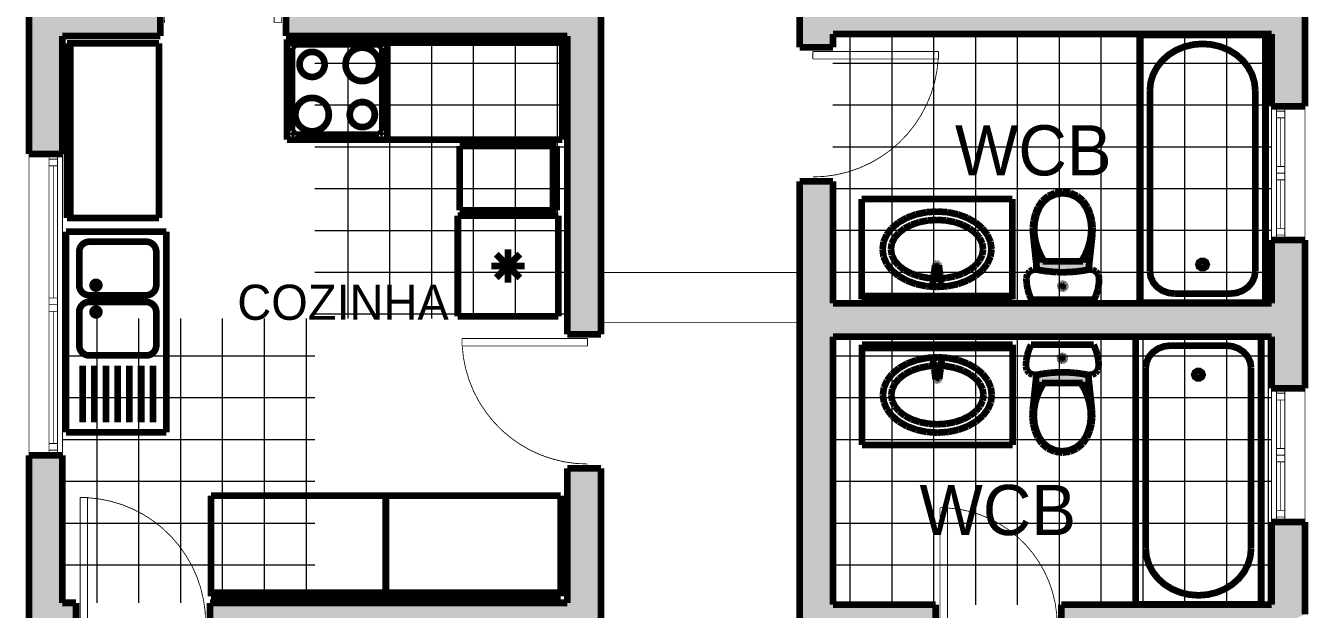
# Model space of a CAD drawing. Extents: x -27.1 to 14.4, y -13.6 to 27.5.
# Drawn here: x 4.32 to 11.99, y 4.98 to 8.47 of the extents above; entities that cross this region are included whole.
import ezdxf

# ---------------------------------------------------------------- set-up
doc = ezdxf.new("R2010")
doc.units = 0
doc.header["$MEASUREMENT"] = 0
for name, color, linetype, lineweight, plot in [('CLOSET', 7, 'Continuous', 0, False), ('MOBILIARIO', 7, 'Continuous', 0, False), ('MUROS_EXTERIORES', 7, 'Continuous', 0, False), ('TEXTO', 7, 'Continuous', 0, False), ('TRAMAS', 7, 'Continuous', 0, False)]:
    doc.layers.add(name, color=color, linetype=linetype, lineweight=lineweight, plot=plot)
pattern_1 = [(0, (0, 0), (0, 0.25), []), (90, (0, 0), (-0.25, 0), [])]

# ---------------------------------------------------------------- blocks, each defined once
blk = doc.blocks.new('FILL_1')
at = {"layer": 'TRAMAS', "linetype": 'Continuous'}
h = blk.add_hatch(dxfattribs=at)
h.set_pattern_fill('BALDOSA_CERAMICA', color=251, scale=0.25, style=0)
h.set_pattern_definition(pattern_1)
h.paths.add_polyline_path([(9.1472, 5.0121), (9.1472, 6.6142), (11.7677, 6.6142), (11.7677, 5.0121)], flags=0)
blk = doc.blocks.new('FILL_2')
at = {"layer": 'TRAMAS', "linetype": 'Continuous'}
h = blk.add_hatch(dxfattribs=at)
h.set_pattern_fill('BALDOSA_CERAMICA', color=251, scale=0.25, style=0)
h.set_pattern_definition(pattern_1)
h.paths.add_polyline_path([(11.7677, 8.4231), (11.7677, 6.8142), (9.1472, 6.8142), (9.1472, 8.4231)], flags=0)
blk = doc.blocks.new('FILL_5')
at = {"layer": 'TRAMAS', "linetype": 'Continuous'}
h = blk.add_hatch(dxfattribs=at)
h.set_pattern_fill('BALDOSA_CERAMICA', color=251, scale=0.25, style=0)
h.set_pattern_definition(pattern_1)
h.paths.add_polyline_path([(6.0501, 6.7231), (4.5429, 6.7231), (4.5429, 5.0231), (6.0501, 5.0231)], flags=0)
blk = doc.blocks.new('V2_BATIENTE_65_1')
at = {"color": 7, "linetype": 'Continuous', "const_width": 0.005}
for points in [[(0.4, 0), (-0.4, 0)], [(-0.4, 0), (-0.4, -0.05)], [(-0.37, 0), (-0.37, -0.05)], [(-0.33, -0.05), (-0.33, 0)], [(-0.04, 0), (-0.04, -0.0508)], [(0, 0), (0, -0.05)], [(0.04, 0), (0.04, -0.0508)], [(0.33, -0.05), (0.33, 0)], [(0.37, 0), (0.37, -0.05)], [(0.4, -0.05), (0.4, 0)], [(-0.4, -0.05), (0.4, -0.05)], [(-0.33, -0.025), (-0.04, -0.025)], [(0.33, -0.025), (0.04, -0.025)]]:
    blk.add_lwpolyline(points, dxfattribs=at)
blk = doc.blocks.new('V2_BATIENTE_65_2')
at = {"color": 7, "linetype": 'Continuous', "const_width": 0.005}
for points in [[(0.4, 0), (-0.4, 0)], [(-0.4, 0), (-0.4, -0.05)], [(-0.37, 0), (-0.37, -0.05)], [(-0.33, -0.05), (-0.33, 0)], [(-0.04, 0), (-0.04, -0.0508)], [(0, 0), (0, -0.05)], [(0.04, 0), (0.04, -0.0508)], [(0.33, -0.05), (0.33, 0)], [(0.37, 0), (0.37, -0.05)], [(0.4, -0.05), (0.4, 0)], [(-0.4, -0.05), (0.4, -0.05)], [(-0.33, -0.025), (-0.04, -0.025)], [(0.33, -0.025), (0.04, -0.025)]]:
    blk.add_lwpolyline(points, dxfattribs=at)
blk = doc.blocks.new('WALL_1', base_point=(11.8677, 4.9121))
at = {"layer": 'MUROS_EXTERIORES', "linetype": 'Continuous'}
for points in [[(11.9677, 11.236), (11.7677, 11.036), (11.7677, 7.9922), (11.9677, 7.9922)], [(11.9677, 7.1922), (11.7677, 7.1922), (11.7677, 6.3062), (11.9677, 6.3062)], [(11.9677, 5.5062), (11.7677, 5.5062), (11.7677, 4.8706), (11.9677, 4.9537)]]:
    blk.add_hatch(color=254, dxfattribs=at).paths.add_polyline_path(points, flags=0)
at = {"color": 5, "linetype": 'Continuous', "const_width": 0.04}
for points in [[(11.9677, 7.9922), (11.9677, 11.236)], [(11.7677, 8.4231), (11.7677, 7.9922)], [(11.7677, 7.9922), (11.9677, 7.9922)], [(11.7677, 7.1922), (11.9677, 7.1922)], [(11.7677, 7.1922), (11.7677, 6.8142)], [(11.9677, 6.3062), (11.9677, 7.1922)], [(11.7677, 6.6142), (11.7677, 6.3062)], [(11.7677, 6.3062), (11.9677, 6.3062)], [(11.7677, 5.5062), (11.9677, 5.5062)], [(11.7677, 5.5062), (11.7677, 5.0121)], [(11.9677, 4.9537), (11.9677, 5.5062)]]:
    blk.add_lwpolyline(points, dxfattribs=at)
at = {"color": 7, "linetype": 'Continuous', "const_width": 0.005}
for points in [[(11.7677, 7.9922), (11.7677, 7.1922)], [(11.9677, 7.1922), (11.9677, 7.9922)], [(11.7677, 6.3062), (11.7677, 5.5062)], [(11.9677, 5.5062), (11.9677, 6.3062)]]:
    blk.add_lwpolyline(points, dxfattribs=at)
at = {"xscale": -1, "rotation": 270}
blk.add_blockref('V2_BATIENTE_65_2', (11.8477, 7.5922), dxfattribs=at)
at = {"rotation": 270}
blk.add_blockref('V2_BATIENTE_65_1', (11.8477, 5.9062), dxfattribs=at)
blk = doc.blocks.new('PUERTA_1_M_65_1')
at = {"color": 0, "linetype": 'Continuous', "const_width": 0.005}
blk.add_lwpolyline([(0.3056, 0.6986, 0.395759), (-0.35, 0, 0.395759)], format="xyb", dxfattribs=at)
for points in [[(0.35, 0.7), (0.3055, 0.7)], [(0.3055, 0), (0.3055, 0.7)], [(0.35, 0), (0.35, 0.7)], [(0.35, 0), (0.3055, 0)]]:
    blk.add_lwpolyline(points, dxfattribs=at)
blk = doc.blocks.new('WALL_2', base_point=(6.0226, 8.5119))
at = {"layer": 'MUROS_EXTERIORES', "linetype": 'Continuous'}
for points in [[(4.3429, 8.6119), (4.5429, 8.4119), (5.1271, 8.4119), (5.1271, 8.6119)], [(5.8779, 8.6119), (5.8779, 8.4119), (6.1226, 8.4119), (5.9226, 8.6119)]]:
    blk.add_hatch(color=254, dxfattribs=at).paths.add_polyline_path(points, flags=0)
at = {"color": 5, "linetype": 'Continuous', "const_width": 0.04}
for points in [[(5.1271, 8.6119), (4.3429, 8.6119)], [(5.1271, 8.4119), (5.1271, 8.6119)], [(5.8779, 8.4119), (5.8779, 8.6119)], [(5.9226, 8.6119), (5.8779, 8.6119)], [(4.5429, 8.4119), (5.1271, 8.4119)], [(5.8779, 8.4119), (6.1226, 8.4119)]]:
    blk.add_lwpolyline(points, dxfattribs=at)
at = {"color": 7}
blk.add_blockref('PUERTA_1_M_65_1', (5.5025, 8.4919), dxfattribs=at)
blk = doc.blocks.new('WALL_3', base_point=(6.0226, 11.136))
at = {"layer": 'MUROS_EXTERIORES', "linetype": 'Continuous'}
blk.add_hatch(color=254, dxfattribs=at).paths.add_polyline_path([(5.9226, 11.236), (5.9226, 8.6119), (6.1226, 8.4119), (6.1226, 11.036)], flags=0)
at = {"color": 5, "linetype": 'Continuous', "const_width": 0.04}
for points in [[(5.9226, 11.236), (5.9226, 8.6119)], [(6.1226, 8.6119), (6.1226, 11.036)]]:
    blk.add_lwpolyline(points, dxfattribs=at)
blk = doc.blocks.new('WALL_5', base_point=(9.0472, 8.5231))
at = {"layer": 'MUROS_EXTERIORES', "linetype": 'Continuous'}
blk.add_hatch(color=254, dxfattribs=at).paths.add_polyline_path([(9.1472, 8.4231), (11.7677, 8.4231), (11.7677, 8.6231), (9.1472, 8.6231)], flags=0)
at = {"color": 5, "linetype": 'Continuous', "const_width": 0.04}
for points in [[(11.7677, 8.6231), (9.1472, 8.6231)], [(9.1472, 8.4231), (11.7677, 8.4231)]]:
    blk.add_lwpolyline(points, dxfattribs=at)
blk = doc.blocks.new('WALL_6', base_point=(9.0472, 6.7142))
at = {"layer": 'MUROS_EXTERIORES', "linetype": 'Continuous'}
blk.add_hatch(color=254, dxfattribs=at).paths.add_polyline_path([(9.1472, 6.6142), (11.7677, 6.6142), (11.7677, 6.8142), (9.1472, 6.8142)], flags=0)
at = {"color": 5, "linetype": 'Continuous', "const_width": 0.04}
for points in [[(11.7677, 6.8142), (9.1472, 6.8142)], [(9.1472, 6.6142), (11.7677, 6.6142)]]:
    blk.add_lwpolyline(points, dxfattribs=at)
blk = doc.blocks.new('PUERTA_1_M_65_3')
at = {"color": 0, "linetype": 'Continuous', "const_width": 0.005}
blk.add_lwpolyline([(0.3306, 0.7487, 0.396979), (-0.375, 0, 0.396979)], format="xyb", dxfattribs=at)
for points in [[(0.375, 0.75), (0.3306, 0.75)], [(0.3306, 0), (0.3306, 0.75)], [(0.375, 0), (0.375, 0.75)], [(0.375, 0), (0.3306, 0)]]:
    blk.add_lwpolyline(points, dxfattribs=at)
blk = doc.blocks.new('WALL_10', base_point=(9.0472, 11.136))
at = {"layer": 'MUROS_EXTERIORES', "linetype": 'Continuous'}
for points in [[(8.9472, 8.3447), (9.1472, 8.3447), (9.1472, 8.6521), (8.9472, 8.6521)], [(8.9472, 4.7114), (9.1472, 4.9114), (9.1472, 7.5439), (8.9472, 7.5439)]]:
    blk.add_hatch(color=254, dxfattribs=at).paths.add_polyline_path(points, flags=0)
at = {"color": 5, "linetype": 'Continuous', "const_width": 0.04}
for points in [[(8.9472, 8.6521), (8.9472, 8.3447)], [(9.1472, 8.3447), (9.1472, 8.4231)], [(9.1472, 8.3447), (8.9472, 8.3447)], [(9.1472, 7.5439), (8.9472, 7.5439)], [(8.9472, 7.5439), (8.9472, 4.7114)], [(9.1472, 6.8142), (9.1472, 7.5439)], [(9.1472, 5.0121), (9.1472, 6.6142)]]:
    blk.add_lwpolyline(points, dxfattribs=at)
at = {"color": 7, "xscale": -1, "rotation": 270}
blk.add_blockref('PUERTA_1_M_65_3', (9.0272, 7.9443), dxfattribs=at)
blk = doc.blocks.new('V2_BATIENTE_65_6')
at = {"color": 7, "linetype": 'Continuous', "const_width": 0.005}
for points in [[(0.9, 0), (-0.9, 0)], [(-0.9, 0), (-0.9, -0.05)], [(-0.87, 0), (-0.87, -0.05)], [(-0.83, -0.05), (-0.83, 0)], [(-0.04, 0), (-0.04, -0.0508)], [(0, 0), (0, -0.05)], [(0.04, 0), (0.04, -0.0508)], [(0.83, -0.05), (0.83, 0)], [(0.87, 0), (0.87, -0.05)], [(0.9, -0.05), (0.9, 0)], [(-0.9, -0.05), (0.9, -0.05)], [(-0.83, -0.025), (-0.04, -0.025)], [(0.83, -0.025), (0.04, -0.025)]]:
    blk.add_lwpolyline(points, dxfattribs=at)
blk = doc.blocks.new('WALL_12', base_point=(4.4429, 8.5119))
at = {"layer": 'MUROS_EXTERIORES', "linetype": 'Continuous'}
for points in [[(4.3429, 7.7057), (4.5429, 7.7057), (4.5429, 8.4119), (4.3429, 8.6119)], [(4.3429, 4.3308), (4.5429, 4.3308), (4.5429, 5.9057), (4.3429, 5.9057)]]:
    blk.add_hatch(color=254, dxfattribs=at).paths.add_polyline_path(points, flags=0)
at = {"color": 5, "linetype": 'Continuous', "const_width": 0.04}
for points in [[(4.3429, 8.6119), (4.3429, 7.7057)], [(4.5429, 7.7057), (4.5429, 8.4119)], [(4.5429, 7.7057), (4.3429, 7.7057)], [(4.5429, 5.9057), (4.3429, 5.9057)], [(4.3429, 5.9057), (4.3429, 4.3308)], [(4.5429, 5.0231), (4.5429, 5.9057)]]:
    blk.add_lwpolyline(points, dxfattribs=at)
at = {"color": 7, "linetype": 'Continuous', "const_width": 0.005}
for points in [[(4.3429, 7.7057), (4.3429, 5.9057)], [(4.5429, 5.9057), (4.5429, 7.7057)]]:
    blk.add_lwpolyline(points, dxfattribs=at)
at = {"xscale": -1, "rotation": 90}
blk.add_blockref('V2_BATIENTE_65_6', (4.4629, 6.8057), dxfattribs=at)
blk = doc.blocks.new('WALL_19', base_point=(6.0226, 8.5119))
at = {"layer": 'MUROS_EXTERIORES', "linetype": 'Continuous'}
blk.add_hatch(color=254, dxfattribs=at).paths.add_polyline_path([(6.1226, 8.4119), (7.5603, 8.4119), (7.7603, 8.6119), (6.1226, 8.6119)], flags=0)
at = {"color": 5, "linetype": 'Continuous', "const_width": 0.04}
for points in [[(7.7603, 8.6119), (6.1226, 8.6119)], [(6.1226, 8.4119), (7.5603, 8.4119)]]:
    blk.add_lwpolyline(points, dxfattribs=at)
blk = doc.blocks.new('PUERTA_1_M_65_5')
at = {"color": 0, "linetype": 'Continuous', "const_width": 0.005}
blk.add_lwpolyline([(0.3306, 0.7487, 0.396979), (-0.375, 0, 0.396979)], format="xyb", dxfattribs=at)
for points in [[(0.375, 0.75), (0.3306, 0.75)], [(0.3306, 0), (0.3306, 0.75)], [(0.375, 0), (0.375, 0.75)], [(0.375, 0), (0.3306, 0)]]:
    blk.add_lwpolyline(points, dxfattribs=at)
blk = doc.blocks.new('WALL_20', base_point=(7.6603, 4.9231))
at = {"layer": 'MUROS_EXTERIORES', "linetype": 'Continuous'}
for points in [[(4.5429, 5.0231), (4.5429, 4.8231), (4.6231, 4.8231), (4.6231, 5.0231)], [(5.4239, 5.0231), (5.4239, 4.8231), (7.5603, 4.8231), (7.5603, 5.0231)]]:
    blk.add_hatch(color=254, dxfattribs=at).paths.add_polyline_path(points, flags=0)
at = {"color": 5, "linetype": 'Continuous', "const_width": 0.04}
for points in [[(4.6231, 5.0231), (4.5429, 5.0231)], [(4.6231, 4.8231), (4.6231, 5.0231)], [(5.4239, 4.8231), (5.4239, 5.0231)], [(7.5603, 5.0231), (5.4239, 5.0231)], [(4.5429, 4.8231), (4.6231, 4.8231)], [(5.4239, 4.8231), (7.5603, 4.8231)]]:
    blk.add_lwpolyline(points, dxfattribs=at)
at = {"color": 7, "xscale": -1}
blk.add_blockref('PUERTA_1_M_65_5', (5.0235, 4.9031), dxfattribs=at)
blk = doc.blocks.new('PUERTA_1_M_65_7')
at = {"color": 0, "linetype": 'Continuous', "const_width": 0.005}
blk.add_lwpolyline([(0.3056, 0.6986, 0.395759), (-0.35, 0, 0.395759)], format="xyb", dxfattribs=at)
for points in [[(0.35, 0.7), (0.3055, 0.7)], [(0.3055, 0), (0.3055, 0.7)], [(0.35, 0), (0.35, 0.7)], [(0.35, 0), (0.3055, 0)]]:
    blk.add_lwpolyline(points, dxfattribs=at)
blk = doc.blocks.new('WALL_25', base_point=(11.8677, 4.9121))
at = {"layer": 'MUROS_EXTERIORES', "linetype": 'Continuous'}
for points in [[(9.1472, 5.0121), (9.1472, 4.8121), (9.7615, 4.8121), (9.7615, 5.0121)], [(10.5123, 5.0121), (10.5123, 4.8121), (11.8264, 4.8121), (11.7677, 5.0121)]]:
    blk.add_hatch(color=254, dxfattribs=at).paths.add_polyline_path(points, flags=0)
at = {"color": 5, "linetype": 'Continuous', "const_width": 0.04}
for points in [[(9.7615, 5.0121), (9.1472, 5.0121)], [(9.7615, 4.8121), (9.7615, 5.0121)], [(10.5123, 4.8121), (10.5123, 5.0121)], [(11.7677, 5.0121), (10.5123, 5.0121)], [(9.1472, 4.8121), (9.7615, 4.8121)], [(10.5123, 4.8121), (11.0768, 4.8121)], [(11.1768, 4.8121), (11.8264, 4.8121)]]:
    blk.add_lwpolyline(points, dxfattribs=at)
at = {"color": 7, "xscale": -1}
blk.add_blockref('PUERTA_1_M_65_7', (10.1369, 4.8921), dxfattribs=at)
blk = doc.blocks.new('PUERTA_1_M_65_8')
at = {"color": 0, "linetype": 'Continuous', "const_width": 0.005}
blk.add_lwpolyline([(0.3306, 0.7487, 0.396979), (-0.375, 0, 0.396979)], format="xyb", dxfattribs=at)
for points in [[(0.375, 0.75), (0.3306, 0.75)], [(0.3306, 0), (0.3306, 0.75)], [(0.375, 0), (0.375, 0.75)], [(0.375, 0), (0.3306, 0)]]:
    blk.add_lwpolyline(points, dxfattribs=at)
blk = doc.blocks.new('WALL_29', base_point=(7.6603, 8.5119))
at = {"layer": 'MUROS_EXTERIORES', "linetype": 'Continuous'}
for points in [[(7.5603, 6.6286), (7.7603, 6.6286), (7.7603, 8.6119), (7.5603, 8.4119)], [(7.5603, 3.9958), (7.7603, 3.9958), (7.7603, 5.8278), (7.5603, 5.8278)]]:
    blk.add_hatch(color=254, dxfattribs=at).paths.add_polyline_path(points, flags=0)
at = {"color": 5, "linetype": 'Continuous', "const_width": 0.04}
for points in [[(7.7603, 6.6286), (7.7603, 8.6119)], [(7.5603, 8.4119), (7.5603, 6.6286)], [(7.7603, 6.6286), (7.5603, 6.6286)], [(7.7603, 5.8278), (7.5603, 5.8278)], [(7.5603, 5.8278), (7.5603, 5.0231)], [(7.7603, 3.9958), (7.7603, 5.8278)]]:
    blk.add_lwpolyline(points, dxfattribs=at)
at = {"color": 7, "rotation": 89.99999999999999}
blk.add_blockref('PUERTA_1_M_65_8', (7.6803, 6.2282), dxfattribs=at)

msp = doc.modelspace()

# ---------------------------------------------------------------- hatches: boundary and pattern name
at = {"layer": 'MOBILIARIO', "linetype": 'Continuous'}
for points in [[(10.6409, 7.064), (10.6619, 7.1016), (10.6784, 7.1413), (10.6902, 7.1826), (10.6972, 7.225), (10.6747, 7.015), (10.6364, 7.0082), (10.5979, 7.0034), (10.5591, 7.0005), (10.5202, 6.9995), (10.4814, 7.0005), (10.4426, 7.0034), (10.404, 7.0082), (10.3657, 7.015), (10.3432, 7.225), (10.3502, 7.1826), (10.3621, 7.1413), (10.3786, 7.1016), (10.3995, 7.064)], [(10.397, 6.3371), (10.376, 6.2995), (10.3595, 6.2598), (10.3477, 6.2184), (10.3407, 6.176), (10.3632, 6.386), (10.4015, 6.3928), (10.44, 6.3977), (10.4788, 6.4006), (10.5177, 6.4016), (10.5565, 6.4006), (10.5953, 6.3977), (10.6339, 6.3928), (10.6722, 6.386), (10.6947, 6.176), (10.6876, 6.2184), (10.6758, 6.2598), (10.6593, 6.2995), (10.6384, 6.3371)]]:
    msp.add_hatch(color=0, dxfattribs=at).paths.add_polyline_path(points, flags=0)

# ---------------------------------------------------------------- linework, layer by layer
at = {"color": 0, "linetype": 'Continuous', "const_width": 0.04}
for points in [[(10.9806, 6.8183), (10.9806, 8.4183)], [(10.9806, 8.4183), (11.7306, 8.4183)], [(11.7306, 6.8183), (11.7306, 8.4183)], [(4.5703, 7.3234), (4.5703, 8.3688)], [(5.1203, 8.3688), (4.5703, 8.3688)], [(4.5903, 7.3234), (4.5903, 8.3688)], [(5.1203, 7.3234), (5.1203, 8.3688)], [(5.8846, 8.3921), (6.4846, 8.3921)], [(5.8846, 7.7921), (5.8846, 8.3921)], [(5.8846, 8.3721), (6.4846, 8.3721)], [(5.9346, 8.3621), (5.9146, 8.3421)], [(5.9146, 8.3421), (5.9146, 7.8421)], [(6.4346, 8.3621), (5.9346, 8.3621)], [(6.4546, 8.3421), (6.4346, 8.3621)], [(6.4546, 7.8421), (6.4546, 8.3421)], [(6.4846, 8.3921), (7.53, 8.3921)], [(6.4846, 7.7921), (6.4846, 8.3921)], [(6.4846, 7.7921), (6.4846, 8.3921)], [(6.4846, 8.3721), (7.53, 8.3721)], [(7.53, 7.7921), (7.53, 8.3921)], [(11.6706, 8.085), (11.6658, 8.1336), (11.6516, 8.1807), (11.6284, 8.225), (11.5969, 8.265), (11.558, 8.2995), (11.5131, 8.3275), (11.4633, 8.3481), (11.4103, 8.3607), (11.3556, 8.365), (11.3009, 8.3607), (11.2478, 8.3481), (11.1981, 8.3275), (11.1531, 8.2995), (11.1143, 8.265), (11.0828, 8.225), (11.0596, 8.1807), (11.0453, 8.1336), (11.0406, 8.085)], [(11.0406, 8.085), (11.0406, 7.005)], [(11.6706, 8.085), (11.6706, 7.005)], [(5.9146, 7.8421), (5.9346, 7.8221)], [(5.9346, 7.8221), (6.4346, 7.8221)], [(6.4346, 7.8221), (6.4546, 7.8421)], [(5.8846, 7.7921), (6.4846, 7.7921)], [(6.4846, 7.7921), (7.53, 7.7921)], [(6.9157, 7.754), (6.9157, 7.3697)], [(6.9157, 7.754), (7.495, 7.754)], [(7.475, 7.754), (7.475, 7.3697)], [(7.495, 7.754), (7.495, 7.3697)], [(10.2187, 7.4373), (9.3187, 7.4373)], [(9.3187, 7.4373), (9.3187, 6.8373)], [(10.2187, 7.4373), (9.3187, 7.4373)], [(9.3187, 7.4373), (9.3187, 6.8373)], [(10.2187, 7.4373), (10.2187, 6.8373)], [(10.2187, 7.4373), (10.2187, 6.8373)], [(10.3981, 7.426), (10.3724, 7.3883)], [(10.404, 7.4207), (10.3795, 7.3848)], [(10.4332, 7.4552), (10.3981, 7.426)], [(10.4374, 7.4485), (10.404, 7.4207)], [(10.475, 7.4737), (10.4332, 7.4552)], [(10.4772, 7.4661), (10.4374, 7.4485)], [(10.5202, 7.48), (10.475, 7.4737)], [(10.5202, 7.4721), (10.4772, 7.4661)], [(10.5654, 7.4737), (10.5202, 7.48)], [(10.5633, 7.4661), (10.5202, 7.4721)], [(10.603, 7.4485), (10.5633, 7.4661)], [(10.6072, 7.4552), (10.5654, 7.4737)], [(10.6364, 7.4207), (10.603, 7.4485)], [(10.6423, 7.426), (10.6072, 7.4552)], [(10.6609, 7.3848), (10.6364, 7.4207)], [(10.668, 7.3883), (10.6423, 7.426)], [(6.9157, 7.3697), (7.495, 7.3697)], [(9.644, 7.3456), (9.5877, 7.3248)], [(9.7051, 7.3585), (9.644, 7.3456)], [(9.7687, 7.3628), (9.7051, 7.3585)], [(9.8322, 7.3585), (9.7687, 7.3628)], [(9.8934, 7.3456), (9.8322, 7.3585)], [(9.9497, 7.3248), (9.8934, 7.3456)], [(10.3565, 7.3495), (10.3462, 7.3088)], [(10.364, 7.347), (10.354, 7.3074)], [(10.3724, 7.3883), (10.3565, 7.3495)], [(10.3795, 7.3848), (10.364, 7.347)], [(10.6764, 7.347), (10.6609, 7.3848)], [(10.684, 7.3495), (10.668, 7.3883)], [(10.6865, 7.3074), (10.6764, 7.347)], [(10.6943, 7.3088), (10.684, 7.3495)], [(5.1203, 7.3234), (4.5703, 7.3234)], [(6.9054, 7.3369), (6.9054, 6.7369)], [(7.5054, 7.3369), (6.9054, 7.3369)], [(7.5054, 6.7369), (7.5054, 7.3369)], [(9.4978, 7.2626), (9.4677, 7.2236)], [(9.5383, 7.2968), (9.4978, 7.2626)], [(9.5877, 7.3248), (9.5383, 7.2968)], [(9.5738, 7.2613), (9.6155, 7.2831)], [(9.6155, 7.2831), (9.6632, 7.2993)], [(9.6632, 7.2993), (9.7149, 7.3093)], [(9.7149, 7.3093), (9.7687, 7.3127)], [(9.7687, 7.3127), (9.8225, 7.3093)], [(9.8225, 7.3093), (9.8742, 7.2993)], [(9.8742, 7.2993), (9.9218, 7.2831)], [(9.9218, 7.2831), (9.9636, 7.2613)], [(9.9991, 7.2968), (9.9497, 7.3248)], [(10.0396, 7.2626), (9.9991, 7.2968)], [(10.0697, 7.2236), (10.0396, 7.2626)], [(10.3462, 7.3088), (10.3417, 7.267)], [(10.3417, 7.267), (10.3432, 7.225)], [(10.354, 7.3074), (10.3497, 7.2667)], [(10.3497, 7.2667), (10.3511, 7.2259)], [(10.6908, 7.2667), (10.6865, 7.3074)], [(10.6893, 7.2259), (10.6908, 7.2667)], [(10.6987, 7.267), (10.6943, 7.3088)], [(10.6972, 7.225), (10.6987, 7.267)], [(4.5632, 7.242), (5.1632, 7.242)], [(4.5632, 6.042), (4.5632, 7.242)], [(5.1632, 7.242), (5.1632, 6.042)], [(9.4677, 7.2236), (9.4492, 7.1813)], [(9.4983, 7.1715), (9.514, 7.2044)], [(9.514, 7.2044), (9.5395, 7.2347)], [(9.5395, 7.2347), (9.5738, 7.2613)], [(9.9636, 7.2613), (9.9979, 7.2347)], [(9.9979, 7.2347), (10.0234, 7.2044)], [(10.0234, 7.2044), (10.0391, 7.1715)], [(10.0882, 7.1813), (10.0697, 7.2236)], [(10.3432, 7.225), (10.3657, 7.015)], [(10.3432, 7.225), (10.3502, 7.1826)], [(10.3511, 7.2259), (10.3583, 7.1831)], [(10.6747, 7.015), (10.6972, 7.225)], [(10.6822, 7.1831), (10.6893, 7.2259)], [(10.6902, 7.1826), (10.6972, 7.225)], [(4.6432, 7.122), (4.6432, 6.922)], [(4.7032, 7.182), (5.0432, 7.182)], [(5.1032, 7.122), (5.1032, 6.922)], [(7.2054, 7.1369), (7.2054, 6.9369)], [(9.4492, 7.1813), (9.4437, 7.1373)], [(9.4437, 7.1373), (9.4492, 7.0933)], [(9.4937, 7.1373), (9.4983, 7.1715)], [(9.4983, 7.103), (9.4937, 7.1373)], [(10.0391, 7.1715), (10.0444, 7.1373)], [(10.0444, 7.1373), (10.0391, 7.103)], [(10.0945, 7.1373), (10.0882, 7.1813)], [(10.0882, 7.0933), (10.0945, 7.1373)], [(10.3502, 7.1826), (10.3621, 7.1413)], [(10.3583, 7.1831), (10.3704, 7.1415)], [(10.3621, 7.1413), (10.3786, 7.1016)], [(10.3704, 7.1415), (10.3874, 7.1016)], [(10.653, 7.1016), (10.67, 7.1415)], [(10.6619, 7.1016), (10.6784, 7.1413)], [(10.67, 7.1415), (10.6822, 7.1831)], [(10.6784, 7.1413), (10.6902, 7.1826)], [(7.1054, 7.0369), (7.3054, 7.0369)], [(7.1347, 7.1076), (7.2761, 6.9661)], [(7.2761, 7.1076), (7.1347, 6.9661)], [(9.4492, 7.0933), (9.4677, 7.051)], [(9.4677, 7.051), (9.4978, 7.012)], [(9.514, 7.0701), (9.4983, 7.103)], [(9.5395, 7.0398), (9.514, 7.0701)], [(9.5738, 7.0132), (9.5395, 7.0398)], [(9.7576, 7.0417), (9.751, 6.9889)], [(9.758, 7.0436), (9.7576, 7.0417)], [(9.7588, 7.0455), (9.758, 7.0436)], [(9.7599, 7.0472), (9.7588, 7.0455)], [(9.7613, 7.0487), (9.7599, 7.0472)], [(9.7629, 7.0499), (9.7613, 7.0487)], [(9.7647, 7.0507), (9.7629, 7.0499)], [(9.7667, 7.0513), (9.7647, 7.0507)], [(9.7687, 7.0515), (9.7667, 7.0513)], [(9.7707, 7.0513), (9.7687, 7.0515)], [(9.7726, 7.0507), (9.7707, 7.0513)], [(9.7745, 7.0499), (9.7726, 7.0507)], [(9.7761, 7.0487), (9.7745, 7.0499)], [(9.7775, 7.0472), (9.7761, 7.0487)], [(9.7786, 7.0455), (9.7775, 7.0472)], [(9.7794, 7.0436), (9.7786, 7.0455)], [(9.7798, 7.0417), (9.7794, 7.0436)], [(9.7864, 6.9889), (9.7798, 7.0417)], [(9.9979, 7.0398), (9.9636, 7.0132)], [(10.0234, 7.0701), (9.9979, 7.0398)], [(10.0391, 7.103), (10.0234, 7.0701)], [(10.0396, 7.012), (10.0697, 7.051)], [(10.0697, 7.051), (10.0882, 7.0933)], [(10.3786, 7.1016), (10.3995, 7.064)], [(10.3874, 7.1016), (10.409, 7.064)], [(10.3995, 7.064), (10.6409, 7.064)], [(10.6315, 7.064), (10.653, 7.1016)], [(10.6409, 7.064), (10.6619, 7.1016)], [(9.4978, 7.012), (9.5383, 6.9778)], [(9.5383, 6.9778), (9.5877, 6.9497)], [(9.6155, 6.9914), (9.5738, 7.0132)], [(9.6632, 6.9752), (9.6155, 6.9914)], [(9.7149, 6.9652), (9.6632, 6.9752)], [(9.6632, 6.9752), (9.7184, 6.965)], [(9.7687, 6.9619), (9.7149, 6.9652)], [(9.7477, 6.9792), (9.7448, 6.9389)], [(9.7477, 6.9785), (9.7448, 6.9383)], [(9.7483, 6.9828), (9.7477, 6.9792)], [(9.7483, 6.9821), (9.7477, 6.9785)], [(9.7495, 6.9863), (9.7483, 6.9828)], [(9.7495, 6.9856), (9.7483, 6.9821)], [(9.7513, 6.9895), (9.7495, 6.9863)], [(9.7513, 6.9888), (9.7495, 6.9856)], [(9.7537, 6.9923), (9.7513, 6.9895)], [(9.7537, 6.9916), (9.7513, 6.9888)], [(9.7565, 6.9947), (9.7537, 6.9923)], [(9.7565, 6.994), (9.7537, 6.9916)], [(9.7551, 6.9771), (9.7553, 6.9794)], [(9.7551, 6.9622), (9.7551, 6.9771)], [(9.7823, 6.9629), (9.7551, 6.9629)], [(9.7823, 6.9622), (9.7551, 6.9622)], [(9.7553, 6.9794), (9.7559, 6.9816)], [(9.7559, 6.9816), (9.7569, 6.9837)], [(9.7597, 6.9965), (9.7565, 6.9947)], [(9.7597, 6.9958), (9.7565, 6.994)], [(9.7569, 6.9837), (9.7583, 6.9857)], [(9.7583, 6.9857), (9.7599, 6.9873)], [(9.7632, 6.9978), (9.7597, 6.9965)], [(9.7632, 6.9971), (9.7597, 6.9958)], [(9.7599, 6.9873), (9.7619, 6.9887)], [(9.7619, 6.9887), (9.764, 6.9896)], [(9.7668, 6.9984), (9.7632, 6.9978)], [(9.7668, 6.9977), (9.7632, 6.9971)], [(9.764, 6.9896), (9.7663, 6.9902)], [(9.7663, 6.9902), (9.7687, 6.9904)], [(9.7705, 6.9984), (9.7668, 6.9984)], [(9.7705, 6.9977), (9.7668, 6.9977)], [(9.7687, 6.9904), (9.7711, 6.9902)], [(9.8225, 6.9652), (9.7687, 6.9619)], [(9.7742, 6.9978), (9.7705, 6.9984)], [(9.7742, 6.9971), (9.7705, 6.9977)], [(9.7711, 6.9902), (9.7733, 6.9896)], [(9.7733, 6.9896), (9.7755, 6.9887)], [(9.7777, 6.9965), (9.7742, 6.9978)], [(9.7777, 6.9958), (9.7742, 6.9971)], [(9.7755, 6.9887), (9.7774, 6.9873)], [(9.7774, 6.9873), (9.7791, 6.9857)], [(9.7809, 6.9947), (9.7777, 6.9965)], [(9.7809, 6.994), (9.7777, 6.9958)], [(9.7791, 6.9857), (9.7805, 6.9837)], [(9.7805, 6.9837), (9.7815, 6.9816)], [(9.7837, 6.9923), (9.7809, 6.9947)], [(9.7837, 6.9916), (9.7809, 6.994)], [(9.7815, 6.9816), (9.7821, 6.9794)], [(9.7821, 6.9794), (9.7823, 6.9771)], [(9.7823, 6.9771), (9.7823, 6.9622)], [(9.7861, 6.9895), (9.7837, 6.9923)], [(9.7861, 6.9888), (9.7837, 6.9916)], [(9.7879, 6.9863), (9.7861, 6.9895)], [(9.7879, 6.9856), (9.7861, 6.9888)], [(9.7891, 6.9828), (9.7879, 6.9863)], [(9.7891, 6.9821), (9.7879, 6.9856)], [(9.7897, 6.9792), (9.7891, 6.9828)], [(9.7897, 6.9785), (9.7891, 6.9821)], [(9.7926, 6.9389), (9.7897, 6.9792)], [(9.7926, 6.9383), (9.7897, 6.9785)], [(9.8742, 6.9752), (9.8225, 6.9652)], [(9.9218, 6.9914), (9.8742, 6.9752)], [(9.9636, 7.0132), (9.9218, 6.9914)], [(9.9497, 6.9497), (9.9991, 6.9778)], [(9.9991, 6.9778), (10.0396, 7.012)], [(10.3078, 6.9861), (10.3027, 6.9635)], [(10.3027, 6.9635), (10.3047, 6.9303)], [(10.322, 7.0042), (10.3078, 6.9861)], [(10.3427, 7.0145), (10.322, 7.0042)], [(10.3657, 7.015), (10.3427, 7.0145)], [(10.404, 7.0082), (10.3657, 7.015)], [(10.4426, 7.0034), (10.404, 7.0082)], [(10.4814, 7.0005), (10.4426, 7.0034)], [(10.5202, 6.9995), (10.4814, 7.0005)], [(10.5591, 7.0005), (10.5202, 6.9995)], [(10.5979, 7.0034), (10.5591, 7.0005)], [(10.6364, 7.0082), (10.5979, 7.0034)], [(10.6747, 7.015), (10.6364, 7.0082)], [(10.6978, 7.0145), (10.6747, 7.015)], [(10.7184, 7.0042), (10.6978, 7.0145)], [(10.7327, 6.9861), (10.7184, 7.0042)], [(10.7377, 6.9635), (10.7327, 6.9861)], [(10.7358, 6.9303), (10.7377, 6.9635)], [(11.0406, 7.005), (11.0457, 6.9705), (11.0607, 6.9383), (11.0845, 6.9107), (11.1156, 6.8895), (11.1517, 6.8762), (11.1906, 6.8716)], [(11.5206, 6.8716), (11.5594, 6.8762), (11.5956, 6.8895), (11.6266, 6.9107), (11.6505, 6.9383), (11.6654, 6.9705), (11.6706, 7.005)], [(9.5877, 6.9497), (9.644, 6.9289)], [(9.644, 6.9289), (9.7051, 6.9161)], [(9.7051, 6.9161), (9.7687, 6.9117)], [(9.7441, 6.9416), (9.7437, 6.9373)], [(9.7437, 6.9373), (9.7441, 6.9329)], [(9.7452, 6.9458), (9.7441, 6.9416)], [(9.7441, 6.9329), (9.7452, 6.9287)], [(9.7448, 6.9377), (9.7447, 6.936)], [(9.7447, 6.936), (9.7449, 6.9352)], [(9.7448, 6.9389), (9.7448, 6.9383)], [(9.7448, 6.9383), (9.7449, 6.934)], [(9.7449, 6.934), (9.7458, 6.9297)], [(9.7453, 6.946), (9.7452, 6.9458)], [(9.7452, 6.9287), (9.747, 6.9248)], [(9.7458, 6.9297), (9.7474, 6.9258)], [(9.747, 6.9248), (9.7495, 6.9212)], [(9.7474, 6.9258), (9.7497, 6.9221)], [(9.7495, 6.9212), (9.7526, 6.9181)], [(9.7497, 6.9221), (9.7527, 6.919)], [(9.7526, 6.9181), (9.7562, 6.9156)], [(9.7527, 6.919), (9.7562, 6.9164)], [(9.7562, 6.9164), (9.7601, 6.9145)], [(9.7562, 6.9156), (9.7601, 6.9138)], [(9.7601, 6.9145), (9.7643, 6.9134)], [(9.7601, 6.9138), (9.7643, 6.9127)], [(9.7643, 6.9134), (9.7687, 6.913)], [(9.7643, 6.9127), (9.7687, 6.9123)], [(9.7687, 6.9117), (9.8322, 6.9161)], [(9.7687, 6.913), (9.773, 6.9134)], [(9.7687, 6.9123), (9.773, 6.9127)], [(9.773, 6.9134), (9.7772, 6.9145)], [(9.773, 6.9127), (9.7772, 6.9138)], [(9.7772, 6.9145), (9.7812, 6.9164)], [(9.7772, 6.9138), (9.7812, 6.9156)], [(9.7812, 6.9164), (9.7847, 6.919)], [(9.7812, 6.9156), (9.7848, 6.9181)], [(9.7847, 6.919), (9.7876, 6.9221)], [(9.7848, 6.9181), (9.7878, 6.9212)], [(9.7876, 6.9221), (9.79, 6.9258)], [(9.7878, 6.9212), (9.7903, 6.9248)], [(9.79, 6.9258), (9.7916, 6.9297)], [(9.7903, 6.9248), (9.7922, 6.9287)], [(9.7916, 6.9297), (9.7925, 6.934)], [(9.7922, 6.9458), (9.7921, 6.946)], [(9.7933, 6.9416), (9.7922, 6.9458)], [(9.7922, 6.9287), (9.7933, 6.9329)], [(9.7925, 6.934), (9.7926, 6.9383)], [(9.7925, 6.9352), (9.7926, 6.936)], [(9.7926, 6.9389), (9.7926, 6.9383)], [(9.7926, 6.936), (9.7926, 6.9377)], [(9.7937, 6.9373), (9.7933, 6.9416)], [(9.7933, 6.9329), (9.7937, 6.9373)], [(9.8322, 6.9161), (9.8934, 6.9289)], [(9.8934, 6.9289), (9.9497, 6.9497)], [(10.3047, 6.9303), (10.3105, 6.8975)], [(10.3105, 6.8975), (10.3201, 6.8656)], [(10.5055, 6.9186), (10.5052, 6.916)], [(10.5052, 6.916), (10.5055, 6.9134)], [(10.5061, 6.9212), (10.5055, 6.9186)], [(10.5055, 6.9134), (10.5061, 6.9109)], [(10.5072, 6.9235), (10.5061, 6.9212)], [(10.5061, 6.9109), (10.5072, 6.9085)], [(10.5087, 6.9257), (10.5072, 6.9235)], [(10.5072, 6.9085), (10.5087, 6.9064)], [(10.5106, 6.9275), (10.5087, 6.9257)], [(10.5087, 6.9064), (10.5106, 6.9045)], [(10.5127, 6.929), (10.5106, 6.9275)], [(10.5106, 6.9045), (10.5127, 6.903)], [(10.5151, 6.9301), (10.5127, 6.929)], [(10.5127, 6.903), (10.5151, 6.9019)], [(10.5176, 6.9308), (10.5151, 6.9301)], [(10.5151, 6.9019), (10.5176, 6.9013)], [(10.5202, 6.931), (10.5176, 6.9308)], [(10.5176, 6.9013), (10.5202, 6.901)], [(10.5228, 6.9308), (10.5202, 6.931)], [(10.5202, 6.901), (10.5228, 6.9013)], [(10.5254, 6.9301), (10.5228, 6.9308)], [(10.5228, 6.9013), (10.5254, 6.9019)], [(10.5277, 6.929), (10.5254, 6.9301)], [(10.5254, 6.9019), (10.5277, 6.903)], [(10.5299, 6.9275), (10.5277, 6.929)], [(10.5277, 6.903), (10.5299, 6.9045)], [(10.5317, 6.9257), (10.5299, 6.9275)], [(10.5299, 6.9045), (10.5317, 6.9064)], [(10.5332, 6.9235), (10.5317, 6.9257)], [(10.5317, 6.9064), (10.5332, 6.9085)], [(10.5343, 6.9212), (10.5332, 6.9235)], [(10.5332, 6.9085), (10.5343, 6.9109)], [(10.535, 6.9186), (10.5343, 6.9212)], [(10.5343, 6.9109), (10.535, 6.9134)], [(10.5352, 6.916), (10.535, 6.9186)], [(10.535, 6.9134), (10.5352, 6.916)], [(10.7203, 6.8656), (10.7299, 6.8975)], [(10.7299, 6.8975), (10.7358, 6.9303)], [(4.7032, 6.862), (5.0432, 6.862)], [(4.7032, 6.822), (5.0432, 6.822)], [(10.2187, 6.8573), (9.3187, 6.8573)], [(10.2187, 6.8573), (9.3187, 6.8573)], [(10.2187, 6.8373), (9.3187, 6.8373)], [(10.2187, 6.8373), (9.3187, 6.8373)], [(10.3201, 6.8656), (10.3335, 6.835)], [(10.3335, 6.835), (10.707, 6.835)], [(10.707, 6.835), (10.7203, 6.8656)], [(11.7306, 6.8183), (10.9806, 6.8183)], [(11.5206, 6.8716), (11.1906, 6.8716)], [(4.6432, 6.762), (4.6432, 6.562)], [(5.1032, 6.762), (5.1032, 6.562)], [(6.9054, 6.7369), (7.5054, 6.7369)], [(10.9558, 6.6146), (11.7058, 6.6146)], [(10.9558, 6.6146), (10.9558, 5.0146)], [(11.7058, 6.6146), (11.7058, 5.0146)], [(4.7032, 6.502), (5.0432, 6.502)], [(9.3211, 6.566), (10.2211, 6.566)], [(9.3211, 5.966), (9.3211, 6.566)], [(9.3211, 6.566), (10.2211, 6.566)], [(9.3211, 5.966), (9.3211, 6.566)], [(9.3211, 6.546), (10.2211, 6.546)], [(9.3211, 6.546), (10.2211, 6.546)], [(10.2211, 5.966), (10.2211, 6.566)], [(10.2211, 5.966), (10.2211, 6.566)], [(10.308, 6.5036), (10.3021, 6.4708)], [(10.3176, 6.5355), (10.308, 6.5036)], [(10.3309, 6.566), (10.3176, 6.5355)], [(10.7044, 6.566), (10.3309, 6.566)], [(10.508, 6.4965), (10.5062, 6.4947)], [(10.5102, 6.498), (10.508, 6.4965)], [(10.5125, 6.4991), (10.5102, 6.498)], [(10.5151, 6.4998), (10.5125, 6.4991)], [(10.5177, 6.5), (10.5151, 6.4998)], [(10.5203, 6.4998), (10.5177, 6.5)], [(10.5228, 6.4991), (10.5203, 6.4998)], [(10.5252, 6.498), (10.5228, 6.4991)], [(10.5273, 6.4965), (10.5252, 6.498)], [(10.5292, 6.4947), (10.5273, 6.4965)], [(10.7177, 6.5355), (10.7044, 6.566)], [(10.7274, 6.5036), (10.7177, 6.5355)], [(10.7332, 6.4708), (10.7274, 6.5036)], [(11.1658, 6.5613), (11.127, 6.5568), (11.0908, 6.5434), (11.0597, 6.5223), (11.0359, 6.4946), (11.0209, 6.4625), (11.0158, 6.428)], [(11.1658, 6.5613), (11.4958, 6.5613)], [(11.6458, 6.428), (11.6407, 6.4625), (11.6257, 6.4946), (11.6018, 6.5223), (11.5708, 6.5434), (11.5346, 6.5568), (11.4958, 6.5613)], [(4.6632, 6.102), (4.6632, 6.442)], [(4.7332, 6.102), (4.7332, 6.442)], [(4.8032, 6.102), (4.8032, 6.442)], [(4.8732, 6.102), (4.8732, 6.442)], [(4.9432, 6.102), (4.9432, 6.442)], [(5.0132, 6.102), (5.0132, 6.442)], [(5.0832, 6.102), (5.0832, 6.442)], [(9.5407, 6.4255), (9.5002, 6.3913)], [(9.5901, 6.4536), (9.5407, 6.4255)], [(9.6464, 6.4744), (9.5901, 6.4536)], [(9.6179, 6.4119), (9.6656, 6.4281)], [(9.7075, 6.4872), (9.6464, 6.4744)], [(9.6656, 6.4281), (9.7173, 6.4381)], [(9.7711, 6.4916), (9.7075, 6.4872)], [(9.7173, 6.4381), (9.7711, 6.4414)], [(9.7464, 6.4704), (9.7461, 6.466)], [(9.7461, 6.466), (9.7464, 6.4617)], [(9.7476, 6.4746), (9.7464, 6.4704)], [(9.7464, 6.4617), (9.7476, 6.4575)], [(9.7472, 6.4681), (9.7471, 6.4673)], [(9.7471, 6.4673), (9.7472, 6.4656)], [(9.7481, 6.4736), (9.7472, 6.4693)], [(9.7472, 6.4693), (9.7472, 6.465)], [(9.7472, 6.465), (9.7501, 6.4248)], [(9.7472, 6.4644), (9.7472, 6.465)], [(9.7472, 6.4644), (9.7501, 6.4241)], [(9.7494, 6.4785), (9.7476, 6.4746)], [(9.7476, 6.4575), (9.7477, 6.4573)], [(9.7498, 6.4775), (9.7481, 6.4736)], [(9.7519, 6.4821), (9.7494, 6.4785)], [(9.7521, 6.4812), (9.7498, 6.4775)], [(9.7501, 6.4248), (9.7506, 6.4212)], [(9.7501, 6.4241), (9.7506, 6.4205)], [(9.7506, 6.4212), (9.7519, 6.4177)], [(9.7506, 6.4205), (9.7519, 6.417)], [(9.755, 6.4852), (9.7519, 6.4821)], [(9.7551, 6.4843), (9.7521, 6.4812)], [(9.7586, 6.4877), (9.755, 6.4852)], [(9.7586, 6.4869), (9.7551, 6.4843)], [(9.7575, 6.4262), (9.7575, 6.4411)], [(9.7575, 6.4411), (9.7847, 6.4411)], [(9.7575, 6.4404), (9.7847, 6.4404)], [(9.7577, 6.4239), (9.7575, 6.4262)], [(9.7583, 6.4217), (9.7577, 6.4239)], [(9.7593, 6.4195), (9.7583, 6.4217)], [(9.7625, 6.4895), (9.7586, 6.4877)], [(9.7625, 6.4888), (9.7586, 6.4869)], [(9.7606, 6.4176), (9.7593, 6.4195)], [(9.7667, 6.4906), (9.7625, 6.4895)], [(9.7667, 6.4899), (9.7625, 6.4888)], [(9.7711, 6.491), (9.7667, 6.4906)], [(9.7711, 6.4903), (9.7667, 6.4899)], [(9.8346, 6.4872), (9.7711, 6.4916)], [(9.7754, 6.4906), (9.7711, 6.491)], [(9.7754, 6.4899), (9.7711, 6.4903)], [(9.7711, 6.4414), (9.8248, 6.4381)], [(9.7796, 6.4895), (9.7754, 6.4906)], [(9.7796, 6.4888), (9.7754, 6.4899)], [(9.7836, 6.4877), (9.7796, 6.4895)], [(9.7835, 6.4869), (9.7796, 6.4888)], [(9.7828, 6.4195), (9.7815, 6.4176)], [(9.7838, 6.4217), (9.7828, 6.4195)], [(9.787, 6.4843), (9.7835, 6.4869)], [(9.7871, 6.4852), (9.7836, 6.4877)], [(9.7844, 6.4239), (9.7838, 6.4217)], [(9.7847, 6.4262), (9.7844, 6.4239)], [(9.7847, 6.4411), (9.7847, 6.4262)], [(9.79, 6.4812), (9.787, 6.4843)], [(9.7902, 6.4821), (9.7871, 6.4852)], [(9.7923, 6.4775), (9.79, 6.4812)], [(9.7927, 6.4785), (9.7902, 6.4821)], [(9.7902, 6.4177), (9.7915, 6.4212)], [(9.7902, 6.417), (9.7915, 6.4205)], [(9.7915, 6.4212), (9.7921, 6.4248)], [(9.7915, 6.4205), (9.7921, 6.4241)], [(9.7921, 6.4248), (9.795, 6.465)], [(9.7921, 6.4241), (9.795, 6.4644)], [(9.794, 6.4736), (9.7923, 6.4775)], [(9.7945, 6.4746), (9.7927, 6.4785)], [(9.7949, 6.4693), (9.794, 6.4736)], [(9.7944, 6.4573), (9.7945, 6.4575)], [(9.7957, 6.4704), (9.7945, 6.4746)], [(9.7945, 6.4575), (9.7957, 6.4617)], [(9.795, 6.465), (9.7949, 6.4693)], [(9.795, 6.4673), (9.7949, 6.4681)], [(9.7949, 6.4656), (9.795, 6.4673)], [(9.795, 6.4644), (9.795, 6.465)], [(9.7961, 6.466), (9.7957, 6.4704)], [(9.7957, 6.4617), (9.7961, 6.466)], [(9.8765, 6.4281), (9.8214, 6.4383)], [(9.8248, 6.4381), (9.8765, 6.4281)], [(9.8957, 6.4744), (9.8346, 6.4872)], [(9.8765, 6.4281), (9.9242, 6.4119)], [(9.9521, 6.4536), (9.8957, 6.4744)], [(10.0014, 6.4255), (9.9521, 6.4536)], [(10.0419, 6.3913), (10.0014, 6.4255)], [(10.3021, 6.4708), (10.3002, 6.4375)], [(10.3002, 6.4375), (10.3052, 6.415)], [(10.5029, 6.4876), (10.5027, 6.485)], [(10.5027, 6.485), (10.5029, 6.4824)], [(10.5036, 6.4902), (10.5029, 6.4876)], [(10.5029, 6.4824), (10.5036, 6.4799)], [(10.5047, 6.4925), (10.5036, 6.4902)], [(10.5036, 6.4799), (10.5047, 6.4775)], [(10.5062, 6.4947), (10.5047, 6.4925)], [(10.5047, 6.4775), (10.5062, 6.4754)], [(10.5062, 6.4754), (10.508, 6.4735)], [(10.508, 6.4735), (10.5102, 6.472)], [(10.5102, 6.472), (10.5125, 6.4709)], [(10.5125, 6.4709), (10.5151, 6.4703)], [(10.5151, 6.4703), (10.5177, 6.47)], [(10.5177, 6.47), (10.5203, 6.4703)], [(10.5203, 6.4703), (10.5228, 6.4709)], [(10.5228, 6.4709), (10.5252, 6.472)], [(10.5252, 6.472), (10.5273, 6.4735)], [(10.5273, 6.4735), (10.5292, 6.4754)], [(10.5307, 6.4925), (10.5292, 6.4947)], [(10.5292, 6.4754), (10.5307, 6.4775)], [(10.5318, 6.4902), (10.5307, 6.4925)], [(10.5307, 6.4775), (10.5318, 6.4799)], [(10.5324, 6.4876), (10.5318, 6.4902)], [(10.5318, 6.4799), (10.5324, 6.4824)], [(10.5327, 6.485), (10.5324, 6.4876)], [(10.5324, 6.4824), (10.5327, 6.485)], [(10.7301, 6.415), (10.7352, 6.4375)], [(10.7352, 6.4375), (10.7332, 6.4708)], [(11.0158, 5.348), (11.0158, 6.428)], [(11.6458, 5.348), (11.6458, 6.428)], [(9.4701, 6.3523), (9.4515, 6.31)], [(9.5002, 6.3913), (9.4701, 6.3523)], [(9.5164, 6.3332), (9.5419, 6.3635)], [(9.5419, 6.3635), (9.5761, 6.3901)], [(9.5761, 6.3901), (9.6179, 6.4119)], [(9.7519, 6.4177), (9.7537, 6.4145)], [(9.7519, 6.417), (9.7537, 6.4138)], [(9.7533, 6.4144), (9.76, 6.3616)], [(9.7537, 6.4145), (9.756, 6.4117)], [(9.7537, 6.4138), (9.756, 6.411)], [(9.756, 6.4117), (9.7589, 6.4093)], [(9.756, 6.411), (9.7589, 6.4086)], [(9.7589, 6.4093), (9.7621, 6.4075)], [(9.7589, 6.4086), (9.7621, 6.4068)], [(9.76, 6.3616), (9.7604, 6.3597)], [(9.7604, 6.3597), (9.7612, 6.3578)], [(9.7623, 6.416), (9.7606, 6.4176)], [(9.7612, 6.3578), (9.7623, 6.3561)], [(9.7621, 6.4075), (9.7655, 6.4062)], [(9.7621, 6.4068), (9.7655, 6.4055)], [(9.7643, 6.4146), (9.7623, 6.416)], [(9.7623, 6.3561), (9.7637, 6.3546)], [(9.7637, 6.3546), (9.7653, 6.3534)], [(9.7664, 6.4137), (9.7643, 6.4146)], [(9.7653, 6.3534), (9.7671, 6.3526)], [(9.7655, 6.4062), (9.7692, 6.4056)], [(9.7655, 6.4055), (9.7692, 6.4049)], [(9.7687, 6.4131), (9.7664, 6.4137)], [(9.7671, 6.3526), (9.769, 6.352)], [(9.7711, 6.4129), (9.7687, 6.4131)], [(9.769, 6.352), (9.7711, 6.3518)], [(9.7692, 6.4056), (9.7729, 6.4056)], [(9.7692, 6.4049), (9.7729, 6.4049)], [(9.7734, 6.4131), (9.7711, 6.4129)], [(9.7711, 6.3518), (9.7731, 6.352)], [(9.7729, 6.4056), (9.7766, 6.4062)], [(9.7729, 6.4049), (9.7766, 6.4055)], [(9.7731, 6.352), (9.775, 6.3526)], [(9.7757, 6.4137), (9.7734, 6.4131)], [(9.775, 6.3526), (9.7768, 6.3534)], [(9.7779, 6.4146), (9.7757, 6.4137)], [(9.7766, 6.4062), (9.78, 6.4075)], [(9.7766, 6.4055), (9.78, 6.4068)], [(9.7768, 6.3534), (9.7785, 6.3546)], [(9.7798, 6.416), (9.7779, 6.4146)], [(9.7785, 6.3546), (9.7798, 6.3561)], [(9.7815, 6.4176), (9.7798, 6.416)], [(9.7798, 6.3561), (9.7809, 6.3578)], [(9.78, 6.4075), (9.7832, 6.4093)], [(9.78, 6.4068), (9.7832, 6.4086)], [(9.7809, 6.3578), (9.7817, 6.3597)], [(9.7817, 6.3597), (9.7822, 6.3616)], [(9.7822, 6.3616), (9.7888, 6.4144)], [(9.7832, 6.4093), (9.7861, 6.4117)], [(9.7832, 6.4086), (9.7861, 6.411)], [(9.7861, 6.4117), (9.7884, 6.4145)], [(9.7861, 6.411), (9.7884, 6.4138)], [(9.7884, 6.4145), (9.7902, 6.4177)], [(9.7884, 6.4138), (9.7902, 6.417)], [(9.9242, 6.4119), (9.966, 6.3901)], [(9.966, 6.3901), (10.0003, 6.3635)], [(10.0003, 6.3635), (10.0257, 6.3332)], [(10.072, 6.3523), (10.0419, 6.3913)], [(10.0906, 6.31), (10.072, 6.3523)], [(10.3052, 6.415), (10.3195, 6.3968)], [(10.3195, 6.3968), (10.3401, 6.3865)], [(10.3401, 6.3865), (10.3632, 6.386)], [(10.3632, 6.386), (10.3407, 6.176)], [(10.3632, 6.386), (10.4015, 6.3928)], [(10.4015, 6.3928), (10.44, 6.3977)], [(10.44, 6.3977), (10.4788, 6.4006)], [(10.4788, 6.4006), (10.5177, 6.4016)], [(10.5177, 6.4016), (10.5565, 6.4006)], [(10.5565, 6.4006), (10.5953, 6.3977)], [(10.5953, 6.3977), (10.6339, 6.3928)], [(10.6339, 6.3928), (10.6722, 6.386)], [(10.6722, 6.386), (10.6952, 6.3865)], [(10.6947, 6.176), (10.6722, 6.386)], [(10.6952, 6.3865), (10.7159, 6.3968)], [(10.7159, 6.3968), (10.7301, 6.415)], [(9.4515, 6.31), (9.4453, 6.266)], [(9.4453, 6.266), (9.4515, 6.222)], [(9.4954, 6.266), (9.5007, 6.3002)], [(9.5007, 6.2318), (9.4954, 6.266)], [(9.5007, 6.3002), (9.5164, 6.3332)], [(10.0257, 6.3332), (10.0414, 6.3002)], [(10.0414, 6.3002), (10.0461, 6.266)], [(10.0461, 6.266), (10.0414, 6.2318)], [(10.0961, 6.266), (10.0906, 6.31)], [(10.0906, 6.222), (10.0961, 6.266)], [(10.376, 6.2995), (10.3595, 6.2598)], [(10.3849, 6.2994), (10.3679, 6.2596)], [(10.397, 6.3371), (10.376, 6.2995)], [(10.4064, 6.3371), (10.3849, 6.2994)], [(10.6384, 6.3371), (10.397, 6.3371)], [(10.6505, 6.2994), (10.6289, 6.3371)], [(10.6593, 6.2995), (10.6384, 6.3371)], [(10.6675, 6.2596), (10.6505, 6.2994)], [(10.6758, 6.2598), (10.6593, 6.2995)], [(9.4515, 6.222), (9.4701, 6.1797)], [(9.5164, 6.1989), (9.5007, 6.2318)], [(9.5419, 6.1686), (9.5164, 6.1989)], [(10.0257, 6.1989), (10.0003, 6.1686)], [(10.0414, 6.2318), (10.0257, 6.1989)], [(10.072, 6.1797), (10.0906, 6.222)], [(10.3477, 6.2184), (10.3407, 6.176)], [(10.3595, 6.2598), (10.3477, 6.2184)], [(10.3557, 6.2179), (10.3486, 6.1752)], [(10.3679, 6.2596), (10.3557, 6.2179)], [(10.6796, 6.2179), (10.6675, 6.2596)], [(10.6876, 6.2184), (10.6758, 6.2598)], [(10.6868, 6.1752), (10.6796, 6.2179)], [(10.6947, 6.176), (10.6876, 6.2184)], [(9.4701, 6.1797), (9.5002, 6.1407)], [(9.5002, 6.1407), (9.5407, 6.1065)], [(9.5761, 6.142), (9.5419, 6.1686)], [(9.6179, 6.1202), (9.5761, 6.142)], [(9.6656, 6.104), (9.6179, 6.1202)], [(9.9242, 6.1202), (9.8765, 6.104)], [(9.966, 6.142), (9.9242, 6.1202)], [(10.0003, 6.1686), (9.966, 6.142)], [(10.0014, 6.1065), (10.0419, 6.1407)], [(10.0419, 6.1407), (10.072, 6.1797)], [(10.3407, 6.176), (10.3392, 6.1341)], [(10.3392, 6.1341), (10.3436, 6.0923)], [(10.3486, 6.1752), (10.3471, 6.1343)], [(10.3471, 6.1343), (10.3514, 6.0937)], [(10.6839, 6.0937), (10.6882, 6.1343)], [(10.6882, 6.1343), (10.6868, 6.1752)], [(10.6917, 6.0923), (10.6962, 6.1341)], [(10.6962, 6.1341), (10.6947, 6.176)], [(5.1632, 6.042), (4.5632, 6.042)], [(9.5407, 6.1065), (9.5901, 6.0785)], [(9.5901, 6.0785), (9.6464, 6.0577)], [(9.6464, 6.0577), (9.7075, 6.0448)], [(9.7173, 6.094), (9.6656, 6.104)], [(9.7075, 6.0448), (9.7711, 6.0405)], [(9.7711, 6.0906), (9.7173, 6.094)], [(9.8248, 6.094), (9.7711, 6.0906)], [(9.7711, 6.0405), (9.8346, 6.0448)], [(9.8765, 6.104), (9.8248, 6.094)], [(9.8346, 6.0448), (9.8957, 6.0577)], [(9.8957, 6.0577), (9.9521, 6.0785)], [(9.9521, 6.0785), (10.0014, 6.1065)], [(10.3436, 6.0923), (10.3539, 6.0516)], [(10.3514, 6.0937), (10.3615, 6.0541)], [(10.3539, 6.0516), (10.3698, 6.0127)], [(10.3615, 6.0541), (10.377, 6.0163)], [(10.6584, 6.0163), (10.6739, 6.0541)], [(10.6655, 6.0127), (10.6814, 6.0516)], [(10.6739, 6.0541), (10.6839, 6.0937)], [(10.6814, 6.0516), (10.6917, 6.0923)], [(9.3211, 5.966), (10.2211, 5.966)], [(9.3211, 5.966), (10.2211, 5.966)], [(10.3698, 6.0127), (10.3956, 5.975)], [(10.377, 6.0163), (10.4015, 5.9804)], [(10.3956, 5.975), (10.4307, 5.9458)], [(10.4015, 5.9804), (10.4349, 5.9526)], [(10.6005, 5.9526), (10.6339, 5.9804)], [(10.6046, 5.9458), (10.6397, 5.975)], [(10.6339, 5.9804), (10.6584, 6.0163)], [(10.6397, 5.975), (10.6655, 6.0127)], [(10.4307, 5.9458), (10.4725, 5.9273)], [(10.4349, 5.9526), (10.4746, 5.935)], [(10.4725, 5.9273), (10.5177, 5.921)], [(10.4746, 5.935), (10.5177, 5.929)], [(10.5177, 5.929), (10.5607, 5.935)], [(10.5177, 5.921), (10.5629, 5.9273)], [(10.5607, 5.935), (10.6005, 5.9526)], [(10.5629, 5.9273), (10.6046, 5.9458)], [(6.4764, 5.663), (5.431, 5.663)], [(5.431, 5.663), (5.431, 5.063)], [(7.5206, 5.663), (6.4752, 5.663)], [(6.4752, 5.663), (6.4752, 5.063)], [(6.4764, 5.663), (6.4764, 5.063)], [(7.5206, 5.663), (7.5206, 5.063)], [(11.0158, 5.348), (11.0206, 5.2994), (11.0348, 5.2522), (11.058, 5.208), (11.0895, 5.168), (11.1283, 5.1335), (11.1733, 5.1055), (11.223, 5.0849), (11.2761, 5.0722), (11.3308, 5.068), (11.3855, 5.0722), (11.4385, 5.0849), (11.4883, 5.1055), (11.5333, 5.1335), (11.5721, 5.168), (11.6036, 5.208), (11.6268, 5.2522), (11.641, 5.2994), (11.6458, 5.348)], [(6.4764, 5.083), (5.431, 5.083)], [(6.4764, 5.063), (5.431, 5.063)], [(7.5206, 5.083), (6.4752, 5.083)], [(7.5206, 5.063), (6.4752, 5.063)], [(11.7058, 5.0146), (10.9558, 5.0146)]]:
    msp.add_lwpolyline(points, dxfattribs=at)
for points in [[(6.4346, 8.2421, 1), (6.2346, 8.2421, 1)], [(6.1096, 8.2421, 1), (5.9596, 8.2421, 1)], [(6.1346, 7.9421, 1), (5.9346, 7.9421, 1)], [(6.4096, 7.9421, 1), (6.2596, 7.9421, 1)], [(4.7432, 6.942, 1), (4.7432, 6.902, 1)], [(4.7432, 6.782, 1), (4.7432, 6.742, 1)]]:
    msp.add_lwpolyline(points, format="xyb", close=True, dxfattribs=at)
for points in [[(4.7032, 7.182, 0.414214), (4.6432, 7.122, 0.414214)], [(5.1032, 7.122, 0.414214), (5.0432, 7.182, 0.414214)], [(4.6432, 6.922, 0.414214), (4.7032, 6.862, 0.414214)], [(5.0432, 6.862, 0.414214), (5.1032, 6.922, 0.414214)], [(4.7032, 6.822, 0.414214), (4.6432, 6.762, 0.414214)], [(5.1032, 6.762, 0.414214), (5.0432, 6.822, 0.414214)], [(4.6432, 6.562, 0.414214), (4.7032, 6.502, 0.414214)], [(5.0432, 6.502, 0.414214), (5.1032, 6.562, 0.414214)]]:
    msp.add_lwpolyline(points, format="xyb", dxfattribs=at)
for points in [[(11.3306, 7.0458), (11.3353, 7.0327), (11.3478, 7.0246), (11.3633, 7.0246), (11.3758, 7.0327), (11.3806, 7.0458), (11.3758, 7.0588), (11.3633, 7.0669), (11.3478, 7.0669), (11.3353, 7.0588)], [(11.3558, 6.3872), (11.351, 6.4002), (11.3385, 6.4083), (11.3231, 6.4083), (11.3106, 6.4002), (11.3058, 6.3872), (11.3106, 6.3741), (11.3231, 6.366), (11.3385, 6.366), (11.351, 6.3741)]]:
    msp.add_lwpolyline(points, close=True, dxfattribs=at)
at = {"layer": 'CLOSET', "color": 7, "linetype": 'Continuous', "const_width": 0.005}
for points in [[(8.9472, 6.9981), (7.7603, 6.9981)], [(8.9472, 6.6981), (7.7603, 6.6981)]]:
    msp.add_lwpolyline(points, dxfattribs=at)
at = {"layer": 'TRAMAS', "color": 251, "linetype": 'Continuous'}
for p, q in [((6.25, 6.7231), (6.25, 8.4119)), ((6.5, 6.7231), (6.5, 8.4119)), ((6.75, 6.7231), (6.75, 8.4119)), ((7, 6.7231), (7, 8.4119)), ((7.25, 6.7231), (7.25, 8.4119)), ((7.5, 6.7231), (7.5, 8.4119)), ((6.0501, 8.25), (7.5603, 8.25)), ((6.0501, 8), (7.5603, 8)), ((6.0501, 7.75), (7.5603, 7.75)), ((6.0501, 7.5), (7.5603, 7.5)), ((6.0501, 7.25), (7.5603, 7.25)), ((6.0501, 7), (7.5603, 7)), ((6.0501, 6.75), (7.5603, 6.75))]:
    msp.add_line(p, q, dxfattribs=at)

# ---------------------------------------------------------------- block references
at = {"layer": 'MUROS_EXTERIORES'}
for name, p in [('WALL_3', (6.0226, 11.136)), ('WALL_1', (11.8677, 4.9121)), ('WALL_10', (9.0472, 11.136)), ('WALL_2', (6.0226, 8.5119)), ('WALL_12', (4.4429, 8.5119)), ('WALL_19', (6.0226, 8.5119)), ('WALL_29', (7.6603, 8.5119)), ('WALL_5', (9.0472, 8.5231)), ('WALL_6', (9.0472, 6.7142)), ('WALL_20', (7.6603, 4.9231)), ('WALL_25', (11.8677, 4.9121))]:
    msp.add_blockref(name, p, dxfattribs=at)
at = {"layer": 'TRAMAS'}
for name in ['FILL_2', 'FILL_5', 'FILL_1']:
    msp.add_blockref(name, (0, 0), dxfattribs=at)

# ---------------------------------------------------------------- texts
at = {"layer": 'TEXTO', "color": 3, "linetype": 'Continuous', "lineweight": 0}
for s, height, p in [('WCB', 0.3, (9.8761, 7.5784)), ('COZINHA', 0.21, (5.5877, 6.7151)), ('WCB', 0.3, (9.6639, 5.4281))]:
    msp.add_text(s, height=height, dxfattribs=at).set_placement(p)

doc.saveas('drawing.dxf')
